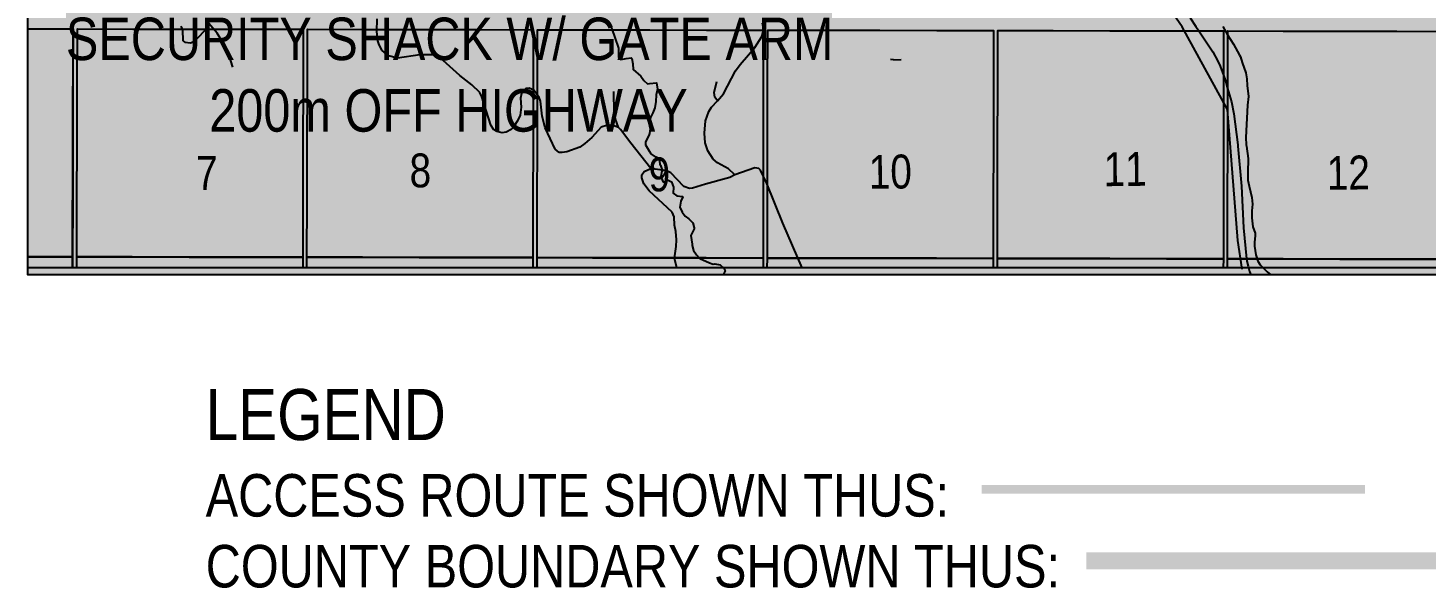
# Model space of a CAD drawing. Extents: x 410314 to 414262, y 6043239 to 6046088.
# Drawn here: x 413029.1 to 413357.8, y 6043278.1 to 6043409.7 of the extents above; entities that cross this region are included whole.
import ezdxf

# ---------------------------------------------------------------- set-up
doc = ezdxf.new("R2010")
doc.units = 0
doc.header["$LTSCALE"] = 5
doc.linetypes.add('BORDER', pattern=[44.45, 12.7, -6.35, 12.7, -6.35, 0, -6.35])
doc.linetypes.add('DASHED2', pattern=[9.525, 6.35, -3.175])
doc.layers.add('AS-BOUNDARY', color=7, linetype='BORDER', lineweight=60, true_color=0xcc33ff)
for name, color, linetype in [('AS-RAILWAY', 13, 'TRACKS'), ('CG-NOTES', 7, 'Continuous'), ('Quarters', 8, 'Continuous'), ('RoadSeg', 57, 'DASHED2'), ('ROUTE-MAP-HWY', 2, 'Continuous'), ('ROUTE-MAP-ROUTE', 90, 'Continuous'), ('T-WATER', 160, 'Continuous'), ('Townships', 57, 'Continuous')]:
    doc.layers.add(name, color=color, linetype=linetype)
doc.layers.add('ROUTE-MAP-BACKGROUND-H', color=7, linetype='Continuous', true_color=0xf0ebff)
doc.styles.add('120', font='ARIALN.TTF', dxfattribs={"height": 13})
doc.styles.add('80', font='ARIALN.TTF', dxfattribs={"height": 10})
doc.linetypes.add('TRACKS', pattern='A,3.81,[130,ltypeshp1.shx,S=6.35,R=0,X=0,Y=0],3.81', length=7.62)

# ---------------------------------------------------------------- blocks, each defined once
blk = doc.blocks.new('*U689')
h = blk.add_hatch(color=255)
edge = h.paths.add_edge_path()
edge.add_line((-89, -20), (89, -20))
edge.add_arc((89, -14), 6, 270, 360)
edge.add_line((95, -14), (95, 12.5))
edge.add_arc((89, 12.5), 6, 0, 90)
edge.add_line((89, 18.5), (-89, 18.5))
edge.add_arc((-89, 12.5), 6, 90, 180)
edge.add_line((-95, 12.5), (-95, -14))
edge.add_arc((-89, -14), 6, 180, 270)
at = {"color": 14, "flags": 128}
blk.add_lwpolyline([(113.18, 59.67, 0, 7.5, 0), (0, 0, 0, 0, 0)], format="xyseb", dxfattribs=at)
blk.add_lwpolyline([(-89, -20, 3, 3, 0), (89, -20, 3, 3, 0.414214), (95, -14, 3, 3, 0), (95, 12.5, 3, 0, 0.414214), (89, 18.5, 0, 0, 0), (-89, 18.5, 0, 0, 0.414214), (-95, 12.5, 0, 0, 0), (-95, -14, 0, 3, 0.414214)], format="xyseb", close=True, dxfattribs=at)
at = {"color": 14, "style": '80'}
blk.add_attdef('ENTER_TEXT_001', (-35.99, -5), '', height=10, dxfattribs=at)

msp = doc.modelspace()

# ---------------------------------------------------------------- hatches: boundary and pattern name
at = {"layer": 'ROUTE-MAP-BACKGROUND-H'}
h = msp.add_hatch(color=256, dxfattribs=at)
h.dxf.hatch_style = 1
h.paths.add_polyline_path([(413029.102, 6044227.914), (414016.045, 6044227.914), (414016.045, 6043351.708), (413029.102, 6043351.708)])

# ---------------------------------------------------------------- linework, layer by layer
at = {"layer": 'AS-BOUNDARY', "ltscale": 0.25, "const_width": 3.996, "flags": 128}
msp.add_lwpolyline([(413277.986, 6043284.481), (413387.206, 6043284.481)], dxfattribs=at)
at = {"layer": 'AS-RAILWAY', "ltscale": 0.1, "flags": 128}
msp.add_lwpolyline([(413314.563, 6043353.011), (413313.583, 6043359.74), (413311.135, 6043390.569), (413300.484, 6043410.021), (413289.951, 6043425.192), (413280.941, 6043444.766), (413290.734, 6043459.838), (413312.476, 6043485.872), (413329.909, 6043496.638), (413342.808, 6043518.23), (413358.791, 6043529.192), (413355.03, 6043554.247), (413360.358, 6043571.472), (413376.028, 6043581.494), (413386.057, 6043600.286), (413412.096, 6043625.15), (413425.259, 6043640.496), (413451.584, 6043639.557), (413475.716, 6043632.667), (413496.4, 6043633.919), (413507.996, 6043641.123), (413503.922, 6043654.903), (413496.713, 6043666.178), (413501.414, 6043684.03), (413524.606, 6043689.98), (413537.455, 6043689.041), (413547.171, 6043680.584), (413554.692, 6043671.815), (413565.974, 6043668.37), (413575.063, 6043669.31), (413575.063, 6043678.392), (413569.126, 6043686.392), (413557.72, 6043696.218), (413553.591, 6043706.634), (413551.821, 6043719.8), (413554.181, 6043735.915), (413558.508, 6043743.868), (413569.717, 6043752.712), (413572.274, 6043760.572), (413568.93, 6043769.612), (413562.638, 6043776.097), (413550.642, 6043777.276), (413541.203, 6043777.866), (413535.697, 6043782.779), (413534.91, 6043792.408), (413542.786, 6043811.378), (413557.338, 6043829.458), (413567.957, 6043844.786), (413588.016, 6043852.057), (413617.71, 6043861.687), (413646.617, 6043877.212), (413686.931, 6043886.055), (413706.596, 6043895.095), (413713.963, 6043902.901), (413710.817, 6043919.605), (413690.955, 6043954.389), (413673.825, 6043984.731), (413668.71, 6044003.823), (413674.216, 6044018.562), (413692.308, 6044035.856), (413700.37, 6044058.259), (413696.437, 6044063.368), (413682.475, 6044058.259), (413663.238, 6044100.043), (413668.902, 6044123.625), (413659.463, 6044146.264), (413641.516, 6044164.575), (413618.862, 6044174.952), (413608.165, 6044187.214), (413610.052, 6044207.023), (413586.769, 6044211.425), (413573.24, 6044225.26)], dxfattribs=at)
at = {"layer": 'Quarters'}
for points in [[(413029.102, 6043409.542), (413039.719, 6043409.507), (413039.683, 6043396.114), (413039.648, 6043382.721), (413039.613, 6043369.328), (413039.578, 6043355.935), (413029.102, 6043355.97)], [(413029.102, 6043355.97), (413039.578, 6043355.935), (413039.571, 6043353.332), (413029.102, 6043353.331)]]:
    msp.add_lwpolyline(points, dxfattribs=at)
for points in [[(413093.728, 6043369.236), (413093.698, 6043355.843), (413080.335, 6043355.866), (413066.972, 6043355.889), (413053.61, 6043355.911), (413040.583, 6043355.933), (413040.618, 6043369.326), (413040.653, 6043382.719), (413040.688, 6043396.112), (413040.723, 6043409.505), (413053.746, 6043409.483), (413067.103, 6043409.461), (413080.461, 6043409.438), (413093.819, 6043409.415), (413093.789, 6043396.022), (413093.759, 6043382.629)], [(413147.844, 6043369.143), (413147.819, 6043355.751), (413134.456, 6043355.774), (413121.093, 6043355.796), (413107.73, 6043355.819), (413094.702, 6043355.841), (413094.733, 6043369.234), (413094.763, 6043382.627), (413094.794, 6043396.02), (413094.824, 6043409.413), (413107.847, 6043409.391), (413121.205, 6043409.368), (413134.563, 6043409.345), (413147.921, 6043409.322), (413147.896, 6043395.929), (413147.87, 6043382.536)], [(413201.96, 6043369.051), (413201.939, 6043355.658), (413188.576, 6043355.681), (413175.214, 6043355.704), (413161.851, 6043355.727), (413148.823, 6043355.749), (413148.849, 6043369.142), (413148.875, 6043382.535), (413148.9, 6043395.927), (413148.926, 6043409.32), (413161.949, 6043409.298), (413175.307, 6043409.275), (413188.665, 6043409.252), (413202.023, 6043409.229), (413202.002, 6043395.836), (413201.981, 6043382.444)], [(413256.065, 6043368.958), (413256.049, 6043355.566), (413242.689, 6043355.588), (413229.329, 6043355.611), (413215.969, 6043355.634), (413202.944, 6043355.656), (413202.965, 6043369.049), (413202.985, 6043382.442), (413203.006, 6043395.835), (413203.027, 6043409.227), (413216.048, 6043409.205), (413229.403, 6043409.182), (413242.758, 6043409.159), (413256.114, 6043409.136), (413256.097, 6043395.743), (413256.081, 6043382.351)], [(413310.17, 6043368.865), (413310.159, 6043355.472), (413296.799, 6043355.495), (413283.439, 6043355.518), (413270.079, 6043355.541), (413257.054, 6043355.564), (413257.07, 6043368.956), (413257.086, 6043382.349), (413257.102, 6043395.742), (413257.118, 6043409.134), (413270.139, 6043409.112), (413283.494, 6043409.089), (413296.85, 6043409.065), (413310.205, 6043409.042), (413310.193, 6043395.65), (413310.182, 6043382.257)], [(413364.275, 6043368.744), (413364.268, 6043355.351), (413350.908, 6043355.381), (413337.548, 6043355.411), (413324.188, 6043355.441), (413311.163, 6043355.47), (413311.175, 6043368.863), (413311.186, 6043382.255), (413311.198, 6043395.648), (413311.21, 6043409.04), (413324.23, 6043409.011), (413337.585, 6043408.981), (413350.941, 6043408.951), (413364.296, 6043408.921), (413364.289, 6043395.529), (413364.282, 6043382.136)], [(413093.698, 6043355.843), (413093.692, 6043353.339), (413040.576, 6043353.332), (413040.583, 6043355.933), (413053.61, 6043355.911), (413066.972, 6043355.889), (413080.335, 6043355.866)], [(413147.819, 6043355.751), (413147.814, 6043353.346), (413094.697, 6043353.339), (413094.702, 6043355.841), (413107.73, 6043355.819), (413121.093, 6043355.796), (413134.456, 6043355.774)], [(413201.939, 6043355.658), (413201.936, 6043353.352), (413148.819, 6043353.346), (413148.823, 6043355.749), (413161.851, 6043355.727), (413175.214, 6043355.704), (413188.576, 6043355.681)], [(413256.049, 6043355.566), (413256.046, 6043353.359), (413202.94, 6043353.352), (413202.944, 6043355.656), (413215.969, 6043355.634), (413229.329, 6043355.611), (413242.689, 6043355.588)], [(413310.159, 6043355.472), (413310.157, 6043353.366), (413257.051, 6043353.359), (413257.054, 6043355.564), (413270.079, 6043355.541), (413283.439, 6043355.518), (413296.799, 6043355.495)], [(413364.268, 6043355.351), (413364.267, 6043353.373), (413311.161, 6043353.366), (413311.163, 6043355.47), (413324.188, 6043355.441), (413337.548, 6043355.411), (413350.908, 6043355.381)]]:
    msp.add_lwpolyline(points, close=True, dxfattribs=at)
at = {"layer": 'RoadSeg'}
for p, q in [((413232.581, 6043402.246), (413231.892, 6043402.288)), ((413232.581, 6043402.246), (413234.379, 6043402.315)), ((413178.304, 6043376.312), (413178.604, 6043376.318))]:
    msp.add_line(p, q, dxfattribs=at)
for points in [[(413065.072, 6043410.157), (413065.456, 6043409.265), (413065.507, 6043406.735), (413065.98, 6043406.378), (413067.315, 6043406.271), (413067.977, 6043406.484), (413068.829, 6043407.167), (413071.015, 6043409.476), (413071.655, 6043410.788)], [(413065.072, 6043410.157), (413065.456, 6043409.265), (413065.507, 6043406.735), (413065.98, 6043406.378), (413067.315, 6043406.271), (413067.977, 6043406.484), (413068.829, 6043407.167), (413071.015, 6043409.476), (413071.655, 6043410.788)], [(413077.29, 6043400.508), (413076.259, 6043403.752), (413075.632, 6043405.138), (413073.599, 6043408.495), (413071.655, 6043410.788)], [(413077.29, 6043400.508), (413076.259, 6043403.752), (413075.632, 6043405.138), (413073.599, 6043408.495), (413071.655, 6043410.788)], [(413167.911, 6043386.33), (413166.702, 6043386.806), (413165.368, 6043386.912), (413163.878, 6043386.449), (413161.695, 6043384.008), (413160.058, 6043382.576), (413158.842, 6043381.752), (413155.8, 6043380.625), (413154.738, 6043380.438), (413154.004, 6043380.489), (413153.089, 6043381.271), (413150.724, 6043386.253), (413150.036, 6043389.038), (413149.633, 6043392.527), (413149.283, 6043393.353), (413148.016, 6043395.093), (413146.907, 6043395.571), (413146.143, 6043395.488), (413145.586, 6043395.011), (413145.133, 6043394.336), (413144.888, 6043393.265), (413145.031, 6043391.103), (413144.801, 6043389.266), (413144.229, 6043387.889), (413143.356, 6043386.606), (413142.704, 6043385.893), (413141.518, 6043385.236), (413140.621, 6043385.085), (413139.317, 6043385.359), (413138.609, 6043385.778), (413137.921, 6043386.863), (413135.855, 6043393.551), (413135.335, 6043394.573), (413133.501, 6043396.368), (413130.625, 6043398.576), (413125.91, 6043402.812), (413125.136, 6043403.23), (413124.299, 6043403.413), (413121.268, 6043403.419), (413116.021, 6043402.614), (413113.878, 6043403.171), (413112.42, 6043404.475), (413111.661, 6043405.792), (413111.376, 6043406.685), (413111.165, 6043408.913), (413111.206, 6043411.878)], [(413167.911, 6043386.33), (413166.702, 6043386.806), (413165.368, 6043386.912), (413163.878, 6043386.449), (413161.695, 6043384.008), (413160.058, 6043382.576), (413158.842, 6043381.752), (413155.8, 6043380.625), (413154.738, 6043380.438), (413154.004, 6043380.489), (413153.089, 6043381.271), (413150.724, 6043386.253), (413150.036, 6043389.038), (413149.633, 6043392.527), (413149.283, 6043393.353), (413148.016, 6043395.093), (413146.907, 6043395.571), (413146.143, 6043395.488), (413145.586, 6043395.011), (413145.133, 6043394.336), (413144.888, 6043393.265), (413145.031, 6043391.103), (413144.801, 6043389.266), (413144.229, 6043387.889), (413143.356, 6043386.606), (413142.704, 6043385.893), (413141.518, 6043385.236), (413140.621, 6043385.085), (413139.317, 6043385.359), (413138.609, 6043385.778), (413137.921, 6043386.863), (413135.855, 6043393.551), (413135.335, 6043394.573), (413133.501, 6043396.368), (413130.625, 6043398.576), (413125.91, 6043402.812), (413125.136, 6043403.23), (413124.299, 6043403.413), (413121.268, 6043403.419), (413116.021, 6043402.614), (413113.878, 6043403.171), (413112.42, 6043404.475), (413111.661, 6043405.792), (413111.376, 6043406.685), (413111.165, 6043408.913), (413111.206, 6043411.878)], [(413191.203, 6043392.592), (413192.635, 6043394.286), (413195.426, 6043399.638), (413196.528, 6043401.126), (413200.013, 6043405.126), (413201.626, 6043407.723), (413201.91, 6043408.528), (413202.022, 6043409.597), (413201.796, 6043410.891)], [(413191.203, 6043392.592), (413192.635, 6043394.286), (413195.426, 6043399.638), (413196.528, 6043401.126), (413200.013, 6043405.126), (413201.626, 6043407.723), (413201.91, 6043408.528), (413202.022, 6043409.597), (413201.796, 6043410.891)], [(413191.203, 6043392.592), (413190.619, 6043393.48), (413190.464, 6043394.542), (413191.078, 6043397.186)], [(413191.203, 6043392.592), (413190.619, 6043393.48), (413190.464, 6043394.542), (413191.078, 6043397.186)], [(413167.911, 6043386.33), (413167.239, 6043388.282), (413166.941, 6043389.875), (413166.842, 6043394.803)], [(413167.911, 6043386.33), (413167.239, 6043388.282), (413166.941, 6043389.875), (413166.842, 6043394.803)], [(413195.281, 6043375.219), (413193.788, 6043376.588), (413191.26, 6043378.069), (413190.21, 6043378.915), (413188.939, 6043380.855), (413188.335, 6043382.741), (413188.157, 6043385.003), (413188.432, 6043387.906), (413189.187, 6043390.12), (413189.833, 6043391.132), (413191.203, 6043392.592)], [(413195.281, 6043375.219), (413193.788, 6043376.588), (413191.26, 6043378.069), (413190.21, 6043378.915), (413188.939, 6043380.855), (413188.335, 6043382.741), (413188.157, 6043385.003), (413188.432, 6043387.906), (413189.187, 6043390.12), (413189.833, 6043391.132), (413191.203, 6043392.592)], [(413175.541, 6043376.687), (413170.835, 6043382.684), (413168.454, 6043385.842), (413167.911, 6043386.33)], [(413175.541, 6043376.687), (413170.835, 6043382.684), (413168.454, 6043385.842), (413167.911, 6043386.33)], [(413181.594, 6043353.35), (413181.588, 6043353.66), (413181.116, 6043355.616), (413181.528, 6043358.355), (413181.596, 6043359.922), (413181.458, 6043361.852), (413181.095, 6043363.343), (413181.055, 6043365.341), (413180.534, 6043366.397), (413175.137, 6043371.452), (413173.904, 6043373.126), (413173.41, 6043374.515), (413173.463, 6043375.182), (413173.947, 6043375.958), (413175.541, 6043376.687)], [(413181.594, 6043353.35), (413181.588, 6043353.66), (413181.116, 6043355.616), (413181.528, 6043358.355), (413181.596, 6043359.922), (413181.458, 6043361.852), (413181.095, 6043363.343), (413181.055, 6043365.341), (413180.534, 6043366.397), (413175.137, 6043371.452), (413173.904, 6043373.126), (413173.41, 6043374.515), (413173.463, 6043375.182), (413173.947, 6043375.958), (413175.541, 6043376.687)], [(413178.304, 6043376.312), (413176.467, 6043376.542), (413175.829, 6043376.829), (413175.541, 6043376.687)], [(413178.304, 6043376.312), (413176.467, 6043376.542), (413175.829, 6043376.829), (413175.541, 6043376.687)], [(413195.281, 6043375.219), (413194.128, 6043374.596), (413193.234, 6043374.312), (413188.429, 6043373.05), (413185.351, 6043372.056), (413184.652, 6043372.009), (413183.311, 6043372.481), (413180.249, 6043375.684), (413179.34, 6043376.166), (413178.604, 6043376.318)], [(413195.281, 6043375.219), (413194.128, 6043374.596), (413193.234, 6043374.312), (413188.429, 6043373.05), (413185.351, 6043372.056), (413184.652, 6043372.009), (413183.311, 6043372.481), (413180.249, 6043375.684), (413179.34, 6043376.166), (413178.604, 6043376.318)], [(413211.113, 6043353.353), (413206.6, 6043363.853), (413202.816, 6043373.204), (413201.321, 6043376.339), (413200.914, 6043376.697), (413200.012, 6043376.845), (413195.281, 6043375.219)], [(413211.113, 6043353.353), (413206.6, 6043363.853), (413202.816, 6043373.204), (413201.321, 6043376.339), (413200.914, 6043376.697), (413200.012, 6043376.845), (413195.281, 6043375.219)]]:
    msp.add_lwpolyline(points, dxfattribs=at)
at = {"layer": 'ROUTE-MAP-BACKGROUND-H'}
msp.add_lwpolyline([(413029.102, 6044227.914), (414016.045, 6044227.914), (414016.045, 6043351.708), (413029.102, 6043351.708)], close=True, dxfattribs=at)
at = {"layer": 'ROUTE-MAP-HWY', "const_width": 3.996, "flags": 128}
msp.add_lwpolyline([(413238.775, 6043353.357), (413238.958, 6043354.223), (413239.143, 6043355.165), (413239.329, 6043356.229), (413239.451, 6043357.04), (413239.552, 6043357.797), (413239.641, 6043358.557), (413239.719, 6043359.312), (413239.8, 6043360.26), (413239.853, 6043361.024), (413239.911, 6043362.203), (413239.939, 6043363.673), (413239.928, 6043364.892), (413239.886, 6043366.077), (413239.827, 6043367.11), (413239.754, 6043368.061), (413239.64, 6043369.237), (413239.529, 6043370.176), (413239.359, 6043371.358), (413239.186, 6043372.389), (413238.959, 6043373.577), (413238.75, 6043374.538), (413238.419, 6043375.908), (413238.197, 6043376.754), (413237.93, 6043377.696), (413237.608, 6043378.736), (413237.418, 6043379.309), (413237.045, 6043380.381), (413235.981, 6043383.374), (413234.292, 6043388.184), (413233.946, 6043389.189), (413233.73, 6043389.852), (413233.497, 6043390.609), (413233.303, 6043391.285), (413233.041, 6043392.293), (413232.816, 6043393.265), (413232.662, 6043394.014), (413232.441, 6043395.23), (413232.287, 6043396.242), (413232.156, 6043397.27), (413232.046, 6043398.325), (413231.989, 6043399.024), (413231.935, 6043399.898), (413231.903, 6043400.66), (413231.886, 6043401.809), (413231.892, 6043402.288), (413231.899, 6043402.813), (413231.932, 6043403.782), (413231.976, 6043404.597), (413232.062, 6043405.751), (413232.158, 6043406.694), (413232.25, 6043407.426), (413232.358, 6043408.166), (413232.553, 6043409.334), (413233.375, 6043413.942)], dxfattribs=at)
at = {"layer": 'ROUTE-MAP-ROUTE', "const_width": 1.998}
msp.add_lwpolyline([(413253.314, 6043301.285), (413343.429, 6043301.285)], dxfattribs=at)
at = {"layer": 'T-WATER'}
for points in [[(413301.64, 6043415.053), (413301.602, 6043414.747), (413301.686, 6043413.991), (413301.828, 6043413.235), (413302.357, 6043412.12), (413303.717, 6043410.082), (413304.388, 6043409.076), (413305.195, 6043407.866), (413307.712, 6043404.093), (413308.898, 6043401.927), (413309.401, 6043400.752), (413310.161, 6043398.626)], [(413310.079, 6043410.071), (413311.174, 6043408.153), (413312.587, 6043405.89), (413313.983, 6043403.369), (413314.175, 6043402.964), (413314.55, 6043401.638), (413315.45, 6043399.209), (413315.68, 6043397.755), (413315.769, 6043396.188), (413316.059, 6043393.629), (413315.826, 6043391.566), (413315.431, 6043384.024), (413315.545, 6043382.269), (413315.567, 6043381.919), (413316.018, 6043379.077), (413315.909, 6043375.688)], [(413166.23, 6043409.961), (413166.462, 6043409.314), (413167.109, 6043407.51), (413167.926, 6043404.965), (413167.917, 6043403.377), (413167.964, 6043402.941), (413168.49, 6043402.289), (413169.776, 6043402.582), (413170.933, 6043402.708), (413171.095, 6043402.583), (413171.33, 6043401.264), (413171.427, 6043399.982), (413173.207, 6043398.408), (413173.918, 6043397.423), (413174.786, 6043396.62), (413175.25, 6043396.66), (413176.911, 6043396.8), (413177.092, 6043395.376), (413176.807, 6043394.041), (413176.71, 6043392.462), (413176.511, 6043390.991), (413176.052, 6043389.786), (413175.457, 6043388.655), (413175.235, 6043387.883), (413175.09, 6043387.383), (413175.233, 6043386.745), (413175.394, 6043386.025), (413175.229, 6043384.935), (413175.187, 6043384.653), (413174.267, 6043382.888), (413174.283, 6043382.515)], [(413310.161, 6043398.626), (413310.161, 6043398.626), (413310.64, 6043397.284), (413311.163, 6043395.492)], [(413311.163, 6043395.492), (413311.163, 6043395.49), (413312.073, 6043392.368), (413312.624, 6043389.53), (413313.54, 6043382.273)], [(413174.283, 6043382.515), (413174.293, 6043382.257), (413175.222, 6043380.687), (413175.542, 6043380.147), (413176.537, 6043379.456), (413176.771, 6043379.467), (413177.51, 6043379.152), (413177.696, 6043377.733), (413177.833, 6043377.499), (413178.051, 6043376.746), (413178.201, 6043376.225), (413178.164, 6043376.057), (413177.88, 6043374.785), (413178.374, 6043373.61), (413178.689, 6043373.487), (413179.455, 6043374.051), (413180.448, 6043373.534), (413180.905, 6043372.347), (413180.789, 6043370.909), (413181.693, 6043370.25), (413183.029, 6043370.14), (413183.092, 6043370.039), (413182.568, 6043368.984), (413182.401, 6043367.607), (413182.882, 6043366.425), (413183.637, 6043365.471), (413184.505, 6043364.858), (413185.424, 6043363.898), (413185.753, 6043362.741), (413185.753, 6043362.479), (413184.956, 6043360.913), (413185.258, 6043358.926), (413185.241, 6043358.626), (413185.571, 6043357.409), (413186.275, 6043356.433), (413186.954, 6043355.707), (413187.075, 6043355.578), (413189.329, 6043354.497), (413190.175, 6043354.199), (413190.606, 6043354.3), (413191.817, 6043354.061), (413192.726, 6043353.306), (413193.055, 6043352.656), (413192.548, 6043351.708)], [(413313.54, 6043382.273), (413313.54, 6043382.273), (413313.579, 6043381.964), (413314.445, 6043372.553), (413314.892, 6043362.766), (413315.592, 6043355.484)], [(413315.909, 6043375.688), (413315.955, 6043373.985), (413316.214, 6043372.566), (413316.898, 6043369.895), (413317.001, 6043368.289), (413316.84, 6043366.767), (413316.862, 6043365.117), (413317.065, 6043362.957), (413317.643, 6043361.478), (413317.653, 6043360.882), (413317.478, 6043359.375), (413317.459, 6043358.462), (413317.793, 6043356.396), (413318.079, 6043355.478), (413318.26, 6043354.896), (413318.837, 6043354.092), (413320.466, 6043352.37), (413321.293, 6043351.708)], [(413315.592, 6043355.484), (413315.592, 6043355.484), (413315.649, 6043354.89), (413315.975, 6043353.753), (413316.348, 6043352.45), (413316.662, 6043351.708)]]:
    msp.add_lwpolyline(points, dxfattribs=at)
at = {"layer": 'Townships'}
msp.add_lwpolyline([(413364.267, 6043353.373), (413039.571, 6043353.332), (413039.578, 6043355.935), (413039.648, 6043382.721), (413039.719, 6043409.507), (413039.721, 6043410.511)], dxfattribs=at)

# ---------------------------------------------------------------- block references
at = {"layer": 'CG-NOTES'}
ref = msp.add_blockref('*U689', (413128.097, 6043398.768), dxfattribs=dict(at, xscale=0.9986737267493196, yscale=0.9986737267493196, zscale=0.9986737267493196))
ref.add_attrib('ENTER_TEXT_001', 'SECURITY SHACK W/ GATE ARM', (413038.015, 6043402.182), dxfattribs={"layer": '0', "color": 14, "height": 9.98674, "style": '80'})
ref.add_attrib('ENTER_TEXT_002', '200m OFF HIGHWAY', (413071.722, 6043385.361), dxfattribs={"layer": '0', "color": 14, "height": 9.98674, "style": '80'})

# ---------------------------------------------------------------- texts
at = {"layer": 'CG-NOTES', "insert": (413070.89, 6043324.852), "char_height": 9.9912, "width": 456.81999, "attachment_point": 1, "style": '80'}
msp.add_mtext('{\\H1.2x;\\C14;LEGEND\\H0.83333x;\\C256;\\P}ACCESS ROUTE SHOWN THUS:\\PCOUNTY BOUNDARY SHOWN THUS:', dxfattribs=at)
at = {"layer": 'RoadSeg', "style": '120'}
for s, height, p in [('11', 7.9604, (413282.047, 6043372.523)), ('7', 7.96, (413068.683, 6043371.634)), ('8', 7.96, (413118.868, 6043372.239)), ('9', 7.96, (413175.072, 6043371.303)), ('10', 7.9604, (413226.828, 6043371.91)), ('12', 7.9604, (413334.525, 6043371.678))]:
    msp.add_text(s, height=height, rotation=0.67212, dxfattribs=at).set_placement(p)

doc.saveas('drawing.dxf')
